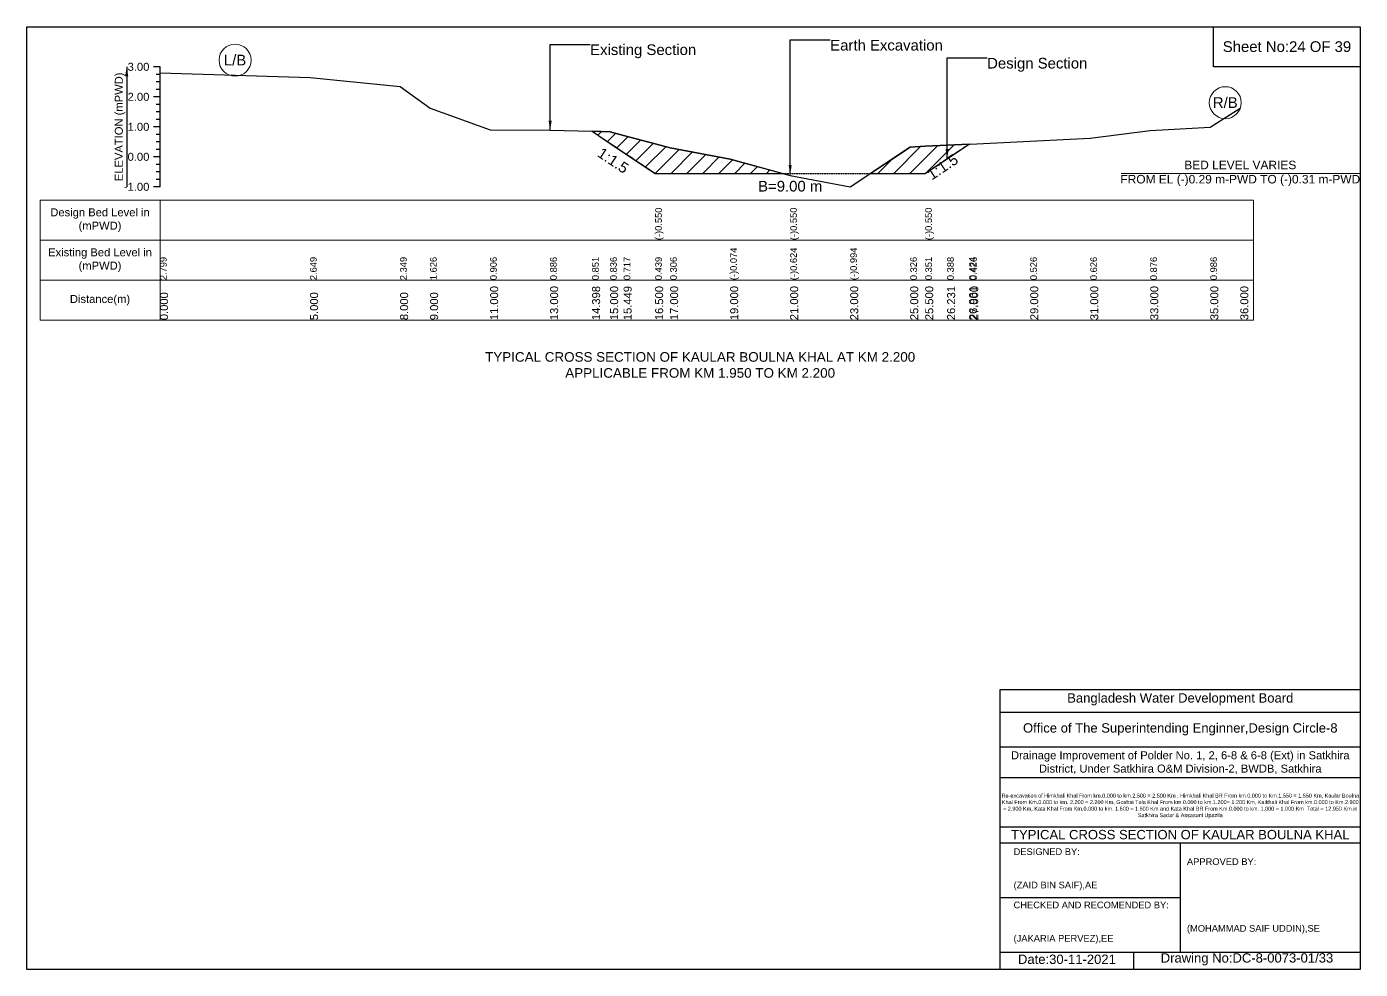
# Model space of a CAD drawing. Header units: inches. Extents: x 93000 to 486000, y -4242 to 0.
# Drawn here: x 330000 to 336000, y -4242 to 0 of the extents above; entities that cross this region are included whole.
import ezdxf

# ---------------------------------------------------------------- set-up
doc = ezdxf.new("R2010")
doc.units = ezdxf.units.IN
doc.header["$LTSCALE"] = 7
doc.header["$MEASUREMENT"] = 0
doc.linetypes.add('DASHED', pattern=[0.75, 0.5, -0.25])
for name, color, linetype, lineweight in [('Cross section Data Border', 7, 'Continuous', 9), ('Cross Section Labels', 7, 'Continuous', 9), ('Design_Bed_Level for Xsection', 7, 'DASHED', 25), ('Existing_Bed_Level for Xsection', 7, 'Continuous', 25), ('Long Section Labels', 7, 'Continuous', 9)]:
    doc.layers.add(name, color=color, linetype=linetype, lineweight=lineweight)
doc.styles.get("Standard").update_dxf_attribs({"font": 'arial.ttf'})
doc.dimstyles.get("Standard").update_dxf_attribs({"dimtxt": 0.18, "dimasz": 0.18, "dimexe": 0.18, "dimexo": 0.0625, "dimgap": 0.09, "dimtad": 0, "dimtih": 1, "dimtoh": 1, "dimdec": 4, "dimzin": 0, "dimdsep": 46, "dimtxsty": 'Standard', "dimcen": 0.09, "dimadec": 0, "dimazin": 0, "dimtfac": 1, "dimtdec": 4, "dimtofl": 0, "dimtmove": 0, "dimatfit": 3, "dimfxl": 1, "dimtolj": 1, "dimtzin": 0, "dimarcsym": 0})

msp = doc.modelspace()

# ---------------------------------------------------------------- hatches: boundary and pattern name
at = {"layer": 'Existing_Bed_Level for Xsection'}
h = msp.add_hatch(dxfattribs=at)
h.set_pattern_fill('ANSI31', color=256, scale=405, style=0)
h.paths.add_polyline_path([(332543.8, -470.9), (332625, -525.1), (332685.6, -565.5), (332827.5, -660.1), (332895, -660.1), (333165, -660.1), (333398.7, -660.1), (333165, -595.8), (332895, -544.5), (332827.5, -526.6), (332685.6, -489), (332625, -472.9)])
h = msp.add_hatch(dxfattribs=at)
h.set_pattern_fill('ANSI31', color=256, scale=405, style=0)
h.paths.add_polyline_path([(333795.8, -660.1), (333975, -660.1), (334042.5, -660.1), (334141.1, -594.3), (334239.7, -528.6), (334141.1, -533.5), (334042.5, -538.4), (333975, -541.8)])

# ---------------------------------------------------------------- linework, layer by layer
for points in [[(330000, 0), (336000, 0), (336000, -4242), (330000, -4242)], [(335340, 0), (336000, 0), (336000, -180), (335340, -180)]]:
    msp.add_lwpolyline(points, close=True)
for points in [[(334380, -4242), (334380, -2982), (336000, -2982)], [(334380, -3084), (336000, -3084)], [(334380, -3240), (336000, -3240)], [(334380, -3378), (336000, -3378)], [(334380, -3600), (336000, -3600)], [(334380, -3672), (336000, -3672)], [(335190, -3672), (335190, -4164)], [(334380, -3918), (335190, -3918)], [(334380, -4164), (336000, -4164)], [(334980, -4164), (334980, -4242)]]:
    msp.add_lwpolyline(points)
at = {"layer": 'Cross section Data Border'}
msp.add_lwpolyline([(330060, -780.8), (335520, -780.8), (335520, -1320.8), (330060, -1320.8)], close=True, dxfattribs=at)
for points in [[(330600, -780.8), (330600, -1320.8)], [(330060, -960.8), (335520, -960.8)], [(330060, -1140.8), (335520, -1140.8)]]:
    msp.add_lwpolyline(points, dxfattribs=at)
at = {"layer": 'Cross Section Labels'}
msp.add_lwpolyline([(334924.2, -660.1), (335995.8, -660.1)], dxfattribs=at)
for centre in [(330937.5, -150.6), (335392.5, -342)]:
    msp.add_circle(centre, 72, dxfattribs=at)
at = {"layer": 'Design_Bed_Level for Xsection'}
msp.add_lwpolyline([(332543.8, -470.9), (332685.6, -565.5), (332827.5, -660.1), (333435, -660.1), (334042.5, -660.1), (334141.1, -594.3), (334239.7, -528.6)], dxfattribs=at)
at = {"layer": 'Existing_Bed_Level for Xsection'}
for points in [[(330600, -180.8), (330570, -180.8)], [(330600, -214.6), (330582, -214.6)], [(330600, -720.8), (330600, -585.8), (330600, -450.8), (330600, -315.8), (330600, -180.8)], [(330600, -207.9), (331275, -228.2), (331680, -268.7), (331815, -366.3), (332085, -463.5), (332355, -466.2), (332543.8, -470.9), (332625, -472.9), (332685.6, -489), (332827.5, -526.6), (332827.5, -526.6), (332895, -544.5), (333165, -595.8), (333435, -670), (333435, -670), (333705, -720), (333975, -541.8), (334042.5, -538.4), (334042.5, -538.4), (334141.1, -533.5), (334239.7, -528.6), (334245, -528.3), (334515, -514.8), (334785, -501.3), (335055, -467.6), (335325, -452.7), (335460, -366.3)], [(330600, -248.3), (330582, -248.3)], [(330600, -282.1), (330582, -282.1)], [(330600, -315.8), (330570, -315.8)], [(330600, -349.6), (330582, -349.6)], [(330600, -383.3), (330582, -383.3)], [(330600, -417.1), (330582, -417.1)], [(330600, -450.8), (330570, -450.8)], [(330600, -484.6), (330582, -484.6)], [(330600, -518.3), (330582, -518.3)], [(330600, -585.8), (330570, -585.8)], [(330600, -552.1), (330582, -552.1)], [(330600, -619.6), (330582, -619.6)], [(330600, -653.3), (330582, -653.3)], [(330600, -687.1), (330582, -687.1)], [(330600, -720.8), (330570, -720.8)]]:
    msp.add_lwpolyline(points, dxfattribs=at)
for points in [[(332543.8, -470.9), (332543.8, -470.9), (332625, -525.1), (332685.6, -565.5), (332827.5, -660.1), (332827.5, -660.1), (332895, -660.1), (333165, -660.1), (333398.7, -660.1), (333165, -595.8), (332895, -544.5), (332827.5, -526.6), (332827.5, -526.6), (332685.6, -489), (332625, -472.9), (332543.8, -470.9)], [(333795.8, -660.1), (333975, -660.1), (334042.5, -660.1), (334042.5, -660.1), (334141.1, -594.3), (334239.7, -528.6), (334141.1, -533.5), (334042.5, -538.4), (334042.5, -538.4), (333975, -541.8)]]:
    msp.add_lwpolyline(points, close=True, dxfattribs=at)

# ---------------------------------------------------------------- texts
at = {"attachment_point": 5}
for s, insert, char_height in [('Sheet No:24 OF 39', (335670, -90), 48), ('Bangladesh Water Development Board', (335190, -3027), 42), ('Office of The Superintending Enginner,Design Circle-8', (335190, -3162), 42)]:
    msp.add_mtext(s, dxfattribs=dict(at, insert=insert, char_height=char_height))
for s, insert, char_height, width, attachment_point in [('Drainage Improvement of Polder No. 1, 2, 6-8 & 6-8 (Ext) in Satkhira District, Under Satkhira O&M Division-2, BWDB, Satkhira', (335190, -3312), 36, 1680, 5), ('Re-excavation of Himkhali Khal From km.0.000 to km.2.500 = 2.500 Km , Himkhali Khal BR From km.0.000 to Km.1.550 = 1.550 Km, Kaular Boulna Khal From Km.0.000 to km. 2.200 = 2.200 Km, Goshai Tola Khal From km.0.000 to km.1.200= 1.200 Km, Kaikhali Khal From km.0.000 to Km.2.900 = 2.900 Km, Kata Khal From Km.0.000 to km. 1.600 = 1.600 Km and Kata Khal BR From Km.0.000 to km. 1.000 = 1.000 Km  Total = 12.950 Km.in Satkhira Sadar & Assasuni Upazila', (335190, -3507), 17.611, 1620, 5), ('TYPICAL CROSS SECTION OF KAULAR BOULNA KHAL', (335190, -3636), 42, 1680, 5), ('DESIGNED BY:^J^J^J(ZAID BIN SAIF),AE', (334440, -3792), 30, 840, 4), ('APPROVED BY:^J^J^J^J^J^J(MOHAMMAD SAIF UDDIN),SE', (335220, -3912), 30, 840, 4), ('CHECKED AND RECOMENDED BY:^J^J^J(JAKARIA PERVEZ),EE', (334440, -4032), 30, 840, 4), ('Date:30-11-2021', (334680, -4197), 42, 840, 5), ('Drawing No:DC-8-0073-01/33', (335490, -4197), 42, 1320, 5)]:
    msp.add_mtext(s, dxfattribs=dict(insert=insert, char_height=char_height, width=width, attachment_point=attachment_point))
at = {"layer": 'Cross section Data Border', "char_height": 36, "width": 480, "attachment_point": 5}
for s, insert in [('Design Bed Level in (mPWD)', (330330, -870.8)), ('Existing Bed Level in (mPWD)', (330330, -1050.8)), ('Distance(m)', (330330, -1230.8))]:
    msp.add_mtext(s, dxfattribs=dict(at, insert=insert))
at = {"layer": 'Cross Section Labels'}
for s, insert, char_height, attachment_point in [('Earth Excavation', (333615, -59.3), 48, 1), ('Existing Section', (332535, -79.6), 48, 1), ('L/B', (330937.5, -150.6), 48, 5), ('Design Section', (334321.1, -140.3), 48, 1), ('R/B', (335392.5, -342), 48, 5), ('BED LEVEL VARIES ^JFROM EL (-)0.29 m-PWD TO (-)0.31 m-PWD', (335460, -660.1), 38.4, 5), ('B=9.00 m', (333435, -693.8), 48, 2), ('TYPICAL CROSS SECTION OF KAULAR BOULNA KHAL AT KM 2.200^JAPPLICABLE FROM KM 1.950 TO KM 2.200', (333030, -1522.5), 43.2, 5)]:
    msp.add_mtext(s, dxfattribs=dict(at, insert=insert, char_height=char_height, attachment_point=attachment_point))
at = {"layer": 'Cross Section Labels', "char_height": 48, "attachment_point": 2}
for insert, rotation in [((332651.9, -582.4), 326.30993), ((334107.4, -611.2), 33.69007)]:
    msp.add_mtext('1:1.5', dxfattribs=dict(at, insert=insert, rotation=rotation))
at = {"layer": 'Existing_Bed_Level for Xsection', "char_height": 36, "attachment_point": 6}
for s, insert in [('3.00', (330552, -180.8)), ('2.00', (330552, -315.8)), ('1.00', (330552, -450.8)), ('0.00', (330552, -585.8)), ('-1.00', (330552, -720.8))]:
    msp.add_mtext(s, dxfattribs=dict(at, insert=insert))
at = {"layer": 'Existing_Bed_Level for Xsection', "insert": (330420, -450.8), "char_height": 36, "attachment_point": 5, "rotation": 90}
msp.add_mtext('ELEVATION (mPWD)', dxfattribs=at)
at = {"layer": 'Long Section Labels', "attachment_point": 1, "rotation": 90}
for s, insert, char_height in [('(-)0.550', (332827.5, -960.8), 30), ('(-)0.550', (333435, -960.8), 30), ('(-)0.550', (334042.5, -960.8), 30), ('(-)0.074', (333165, -1140.8), 30), ('(-)0.624', (333435, -1140.8), 30), ('(-)0.624', (333435, -1140.8), 30), ('(-)0.624', (333435, -1140.8), 30), ('(-)0.994', (333705, -1140.8), 30), ('2.799', (330600, -1140.8), 30), ('2.649', (331275, -1140.8), 30), ('2.349', (331680, -1140.8), 30), ('1.626', (331815, -1140.8), 30), ('1.626', (331815, -1140.8), 30), ('0.906', (332085, -1140.8), 30), ('0.886', (332355, -1140.8), 30), ('0.851', (332543.8, -1140.8), 30), ('0.836', (332625, -1140.8), 30), ('0.717', (332685.6, -1140.8), 30), ('0.439', (332827.5, -1140.8), 30), ('0.439', (332827.5, -1140.8), 30), ('0.439', (332827.5, -1140.8), 30), ('0.306', (332895, -1140.8), 30), ('0.326', (333975, -1140.8), 30), ('0.351', (334042.5, -1140.8), 30), ('0.351', (334042.5, -1140.8), 30), ('0.351', (334042.5, -1140.8), 30), ('0.388', (334141.1, -1140.8), 30), ('0.424', (334239.7, -1140.8), 30), ('0.426', (334245, -1140.8), 30), ('0.526', (334515, -1140.8), 30), ('0.626', (334785, -1140.8), 30), ('0.876', (335055, -1140.8), 30), ('0.986', (335325, -1140.8), 30), ('0.000', (330600, -1320.8), 36), ('5.000', (331275, -1320.8), 36), ('8.000', (331680, -1320.8), 36), ('9.000', (331815, -1320.8), 36), ('11.000', (332085, -1320.8), 36), ('13.000', (332355, -1320.8), 36), ('14.398', (332543.8, -1320.8), 36), ('15.000', (332625, -1320.8), 36), ('15.449', (332685.6, -1320.8), 36), ('16.500', (332827.5, -1320.8), 36), ('16.500', (332827.5, -1320.8), 36), ('16.500', (332827.5, -1320.8), 36), ('17.000', (332895, -1320.8), 36), ('19.000', (333165, -1320.8), 36), ('21.000', (333435, -1320.8), 36), ('21.000', (333435, -1320.8), 36), ('21.000', (333435, -1320.8), 36), ('23.000', (333705, -1320.8), 36), ('25.000', (333975, -1320.8), 36), ('25.500', (334042.5, -1320.8), 36), ('25.500', (334042.5, -1320.8), 36), ('25.500', (334042.5, -1320.8), 36), ('26.231', (334141.1, -1320.8), 36), ('26.961', (334239.7, -1320.8), 36), ('27.000', (334245, -1320.8), 36), ('29.000', (334515, -1320.8), 36), ('31.000', (334785, -1320.8), 36), ('33.000', (335055, -1320.8), 36), ('35.000', (335325, -1320.8), 36), ('36.000', (335460, -1320.8), 36)]:
    msp.add_mtext(s, dxfattribs=dict(at, insert=insert, char_height=char_height))

# ---------------------------------------------------------------- leaders
at = {"layer": 'Cross Section Labels', "annotation_type": 0, "has_hookline": 1, "hookline_direction": 0}
for points, text_width in [([(333435, -665.1), (333435, -59.3), (333614.9, -59.3)], 497), ([(332355, -466.2), (332355, -79.6), (332534.9, -79.6)], 467.2), ([(334141.1, -594.3), (334141.1, -140.3), (334321, -140.3)], 441.2)]:
    msp.add_leader(points, dimstyle='Standard', override={"dimasz": 43.2}, dxfattribs=dict(at, text_width=text_width))
at = {"layer": 'Existing_Bed_Level for Xsection'}
msp.add_leader([(330450, -180.8), (330450, -720.8)], dimstyle='Standard', override={"dimasz": 43.2}, dxfattribs=at)

doc.saveas('drawing.dxf')
